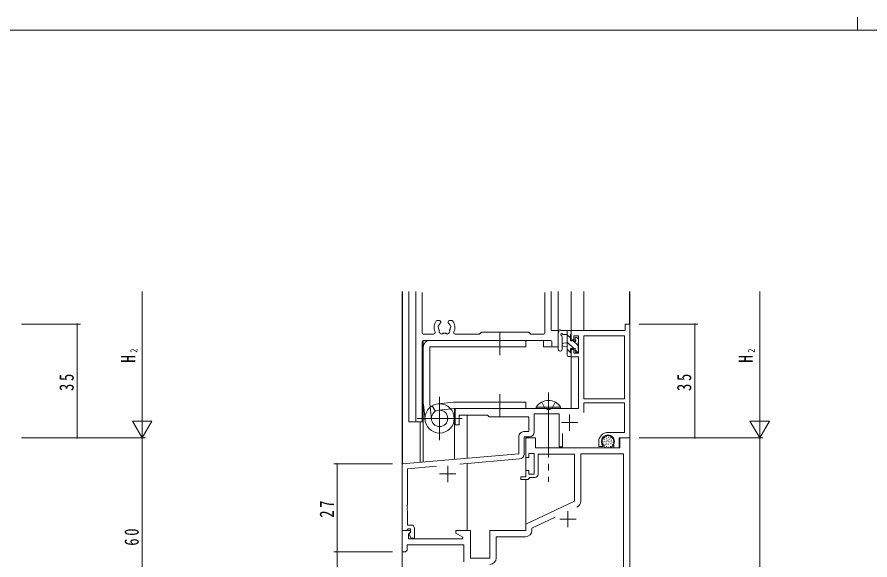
# Model space of a CAD drawing. Units: millimetres, scale not verified. Extents: x -567 to 567, y -403 to 403.
# Drawn here: x -271.3 to -8.9, y 236 to 403 of the extents above; entities that cross this region are included whole.
import ezdxf
from ezdxf.enums import TextEntityAlignment as Align

# ---------------------------------------------------------------- set-up
doc = ezdxf.new("R2010")
doc.units = ezdxf.units.MM
doc.header["$LTSCALE"] = 2
doc.linetypes.add('USER2', pattern=[13, 10, -1, 1, -1])
doc.linetypes.add('USER3', pattern=[4, 3, -1])
for name, color, linetype, lineweight in [('0-1_YKK_ZWAK', 7, 'Continuous', 18), ('0-3_YKK_11', 7, 'Continuous', 18), ('0-4_YKK_12', 2, 'Continuous', 18), ('0-5_YKK_13', 4, 'Continuous', 18), ('0-6_YKK_D', 6, 'Continuous', 18)]:
    doc.layers.add(name, color=color, linetype=linetype, lineweight=lineweight)
doc.styles.add('ＭＳ ゴシック', font='')
doc.styles.get('ＭＳ ゴシック').set_extended_font_data('MS Gothic')

msp = doc.modelspace()

# ---------------------------------------------------------------- linework, layer by layer
at = {"layer": '0-1_YKK_ZWAK'}
for p, q in [((-12.706, 403), (-12.706, 399)), ((537.274, 399), (-562.726, 399))]:
    msp.add_line(p, q, dxfattribs=at)
at = {"layer": '0-3_YKK_11'}
for p, q in [((-148.626, 318.516), (-148.626, 278.816)), ((-146.696, 305.746), (-146.696, 318.286)), ((-108.956, 318.286), (-108.956, 305.746)), ((-107.026, 306.816), (-107.026, 318.516)), ((-141.376, 309.616), (-142.1, 309.616)), ((-140.976, 309.077), (-140.976, 309.216)), ((-138.676, 309.216), (-138.676, 309.077)), ((-137.552, 309.616), (-138.276, 309.616)), ((-82.826, 273.516), (-82.826, 308.516)), ((-143.176, 305.446), (-146.396, 305.446)), ((-129.12, 305.446), (-136.476, 305.446)), ((-128.514, 305.928), (-128.908, 305.534)), ((-113.95, 306.016), (-128.302, 306.016)), ((-113.344, 305.534), (-113.738, 305.928)), ((-109.256, 305.446), (-113.132, 305.446)), ((-105.126, 306.516), (-106.726, 306.516)), ((-104.826, 301.816), (-104.826, 306.216)), ((-84.226, 306.516), (-100.826, 306.516)), ((-100.826, 306.516), (-100.826, 303.716)), ((-96.896, 304.886), (-96.896, 285.516)), ((-84.456, 304.886), (-96.896, 304.886)), ((-84.456, 285.516), (-84.456, 304.886)), ((-84.456, 285.516), (-84.456, 304.886)), ((-146.696, 278.816), (-146.696, 303.216)), ((-146.396, 303.516), (-107.056, 303.516)), ((-106.756, 303.216), (-106.756, 301.816)), ((-106.456, 301.516), (-105.126, 301.516)), ((-98.526, 298.416), (-98.526, 282.516)), ((-96.896, 285.516), (-84.456, 285.516)), ((-96.896, 281.386), (-96.896, 284.316)), ((-96.896, 284.316), (-84.456, 284.316)), ((-84.456, 284.316), (-84.456, 275.216)), ((-108.284, 282.516), (-136.526, 282.516)), ((-112.196, 275.316), (-112.196, 280.886)), ((-112.196, 280.886), (-104.526, 280.886)), ((-98.526, 282.516), (-107.368, 282.516)), ((-104.526, 280.886), (-104.526, 270.816)), ((-148.326, 278.516), (-146.996, 278.516)), ((-135.326, 277.516), (-135.326, 280.516)), ((-135.326, 280.516), (-126.526, 280.516)), ((-103.826, 278.216), (-98.826, 278.216)), ((-101.326, 280.716), (-101.326, 275.716)), ((-116.956, 273.946), (-116.956, 268.654)), ((-115.326, 273.816), (-113.696, 273.816)), ((-115.326, 268.535), (-115.326, 273.816)), ((-114.826, 267.516), (-114.826, 273.516)), ((-114.826, 273.516), (-111.826, 273.516)), ((-111.826, 273.516), (-111.826, 270.516)), ((-103.526, 270.816), (-103.526, 274.88)), ((-84.456, 275.216), (-89.526, 275.216)), ((-86.026, 273.516), (-82.826, 273.516)), ((-86.026, 270.516), (-86.026, 273.516)), ((-85.826, 273.516), (-82.826, 273.516)), ((-85.826, 270.516), (-85.826, 273.516)), ((-82.826, 273.516), (-82.826, 173.516)), ((-111.826, 270.516), (-85.826, 270.516)), ((-104.526, 270.816), (-103.526, 270.816)), ((-91.326, 272.154), (-91.326, 272.416)), ((-116.956, 268.654), (-152.826, 265.516)), ((-112.226, 268.716), (-113.826, 268.716)), ((-112.226, 262.316), (-112.226, 268.716)), ((-99.826, 268.516), (-111.026, 268.516)), ((-111.026, 268.516), (-111.026, 262.316)), ((-99.826, 254.011), (-99.826, 268.516)), ((-84.756, 268.586), (-97.896, 268.586)), ((-97.896, 268.586), (-97.896, 254.056)), ((-84.756, 175.446), (-84.756, 268.586)), ((-152.826, 265.516), (-152.826, 245.016)), ((-135.075, 265.433), (-116.695, 267.041)), ((-151.196, 264.022), (-142.229, 264.807)), ((-151.196, 252.974), (-151.196, 264.022)), ((-138.826, 264.916), (-138.826, 259.916)), ((-114.826, 263.516), (-113.826, 263.516)), ((-114.826, 261.516), (-114.826, 263.516)), ((-113.826, 263.516), (-113.826, 262.316)), ((-141.326, 262.416), (-136.326, 262.416)), ((-113.826, 262.316), (-112.226, 262.316)), ((-112.026, 261.316), (-113.526, 261.316)), ((-114.826, 247.016), (-99.826, 254.011)), ((-151.316, 251.241), (-151.316, 251.791)), ((-101.826, 251.016), (-101.826, 246.016)), ((-150.026, 246.716), (-151.196, 246.716)), ((-114.826, 245.016), (-114.826, 247.016)), ((-105.734, 249.127), (-112.896, 245.787)), ((-104.326, 248.516), (-99.326, 248.516)), ((-152.826, 245.016), (-150.35, 245.016)), ((-152.826, 238.516), (-152.826, 245.016)), ((-151.196, 245.316), (-150.996, 245.516)), ((-136.326, 244.216), (-136.326, 245.016)), ((-136.326, 245.016), (-131.826, 245.016)), ((-134.161, 242.966), (-136.326, 244.216)), ((-131.826, 245.016), (-131.826, 236.516)), ((-125.826, 245.016), (-114.826, 245.016)), ((-125.826, 236.516), (-125.826, 245.016)), ((-112.896, 245.787), (-112.896, 245.086)), ((-150.896, 242.516), (-134.282, 242.516)), ((-134.282, 242.516), (-134.161, 242.966)), ((-114.896, 243.086), (-123.896, 243.086)), ((-123.896, 243.086), (-123.896, 236.586)), ((-133.826, 240.586), (-151.326, 240.586)), ((-151.326, 240.586), (-151.326, 239.016)), ((-133.826, 235.432), (-133.826, 240.586)), ((-131.826, 236.516), (-125.826, 236.516))]:
    msp.add_line(p, q, dxfattribs=at)
for points in [[(-82.826, 308.516), (-84.226, 308.516), (-84.226, 306.516)], [(-100.826, 303.716), (-100.026, 303.716), (-100.026, 304.886), (-98.526, 304.886), (-98.526, 299.616), (-100.026, 299.616), (-100.026, 300.716), (-100.826, 300.716), (-100.826, 298.416), (-98.526, 298.416)], [(-136.526, 282.516), (-136.526, 277.516), (-135.326, 277.516)], [(-107.368, 282.516), (-107.551, 282.396), (-108.101, 282.396), (-108.284, 282.516)], [(-126.526, 280.516), (-126.026, 280.016), (-113.826, 280.016)], [(-113.826, 280.016), (-113.826, 275.446), (-115.456, 275.446)], [(-92.326, 272.416), (-92.326, 270.916), (-91.05, 270.916), (-90.89, 271.304), (-91.033, 271.447)], [(-87.726, 272.416), (-87.726, 270.516), (-86.026, 270.516)], [(-113.826, 268.716), (-113.826, 267.516), (-114.826, 267.516)], [(-113.526, 261.316), (-113.826, 261.016), (-114.126, 260.716), (-116.326, 260.716), (-116.326, 261.516), (-114.826, 261.516)], [(-151.316, 251.791), (-151.196, 251.974), (-151.196, 252.057), (-151.316, 252.241), (-151.316, 252.791), (-151.196, 252.974)], [(-151.196, 246.716), (-151.196, 251.057), (-151.316, 251.241)], [(-152.826, 245.016), (-151.496, 245.016), (-151.196, 245.316)], [(-150.996, 245.516), (-150.226, 245.516), (-150.226, 244.589), (-150.8, 244.016), (-150.049, 242.716), (-149.026, 242.716), (-149.026, 245.716)], [(-150.35, 245.016), (-150.19, 244.629), (-150.896, 243.922), (-150.896, 242.516)], [(-151.326, 239.016), (-151.826, 238.516), (-152.826, 238.516)]]:
    msp.add_lwpolyline(points, dxfattribs=at)
for centre, radius, start, end in [((-139.826, 307.516), 3.2, 141.63349, 205.1079), ((-142.1, 309.316), 0.3, 90, 141.63349), ((-141.303, 307.776), 0.5, 116.8699, 223.1301), ((-141.814, 307.298), 0.2, 6.2602, 43.1301), ((-139.826, 307.516), 1.8, 186.2602, 208.03074), ((-141.62, 308.401), 0.2, 296.8699, 333.7398), ((-139.826, 307.516), 1.8, 134.79283, 153.7398), ((-141.376, 309.216), 0.4, 360, 90), ((-141.376, 309.077), 0.4, 314.79283, 360), ((-138.276, 309.216), 0.4, 90, 180), ((-138.276, 309.077), 0.4, 180, 225.20717), ((-139.826, 307.516), 1.8, 26.2602, 45.20717), ((-139.826, 307.516), 1.8, 331.96926, 353.7398), ((-138.032, 308.401), 0.2, 206.2602, 243.1301), ((-138.349, 307.776), 0.5, 316.8699, 63.1301), ((-137.838, 307.298), 0.2, 136.8699, 173.7398), ((-137.552, 309.316), 0.3, 38.36651, 90), ((-139.826, 307.516), 3.2, 334.8921, 38.36651), ((-146.396, 305.746), 0.3, 180, 270), ((-143.176, 305.946), 0.5, 270, 25.1079), ((-140.686, 306.287), 0.75, 162.29961, 307.70039), ((-141.591, 306.576), 0.2, 342.29961, 28.03074), ((-140.105, 305.535), 0.2, 81.96926, 127.70039), ((-139.826, 307.516), 1.8, 261.96926, 278.03074), ((-139.547, 305.535), 0.2, 52.29961, 98.03074), ((-138.966, 306.287), 0.75, 232.29961, 17.70039), ((-138.061, 306.576), 0.2, 151.96926, 197.70039), ((-136.476, 305.946), 0.5, 154.8921, 270), ((-129.12, 305.746), 0.3, 270, 315), ((-128.302, 305.716), 0.3, 90, 135), ((-113.95, 305.716), 0.3, 45, 90), ((-113.132, 305.746), 0.3, 225, 270), ((-109.256, 305.746), 0.3, 270, 0), ((-106.726, 306.816), 0.3, 180, 270), ((-105.126, 306.216), 0.3, 0, 90), ((-146.396, 303.216), 0.3, 90, 180), ((-107.056, 303.216), 0.3, 0, 90), ((-106.456, 301.816), 0.3, 180, 270), ((-105.126, 301.816), 0.3, 270, 0), ((-148.326, 278.816), 0.3, 180, 270), ((-146.996, 278.816), 0.3, 270, 0), ((-115.456, 273.946), 1.5, 90.00001, 179.99999), ((-113.696, 275.316), 1.5, 270.00001, 359.99999), ((-89.526, 272.416), 2.8, 90.00001, 179.99999), ((-89.526, 272.416), 1.8, 359.99999, 180.00001), ((-90.326, 272.154), 1, 179.99998, 224.99997), ((-116.826, 268.535), 1.5, 275, 0.00001), ((-112.026, 262.316), 1, 270.00001, 359.99999), ((-99.896, 254.056), 2, 295.00002, 0.00002), ((-150.026, 245.716), 1, 0.00001, 89.99999), ((-114.896, 245.086), 2, 270.00001, 359.99999), ((-125.896, 236.586), 2, 270.00001, 359.99999)]:
    msp.add_arc(centre, radius, start, end, dxfattribs=at)
at = {"layer": '0-4_YKK_12'}
for p, q in [((-152.826, 128.516), (-152.826, 318.516)), ((-152.726, 265.464), (-152.726, 318.516)), ((-150.826, 278.516), (-150.826, 318.516)), ((-104.826, 301.516), (-104.826, 318.516)), ((-100.826, 306.516), (-100.826, 318.516)), ((-96.926, 306.516), (-96.926, 318.516)), ((-82.926, 308.439), (-82.926, 318.516)), ((-82.826, 128.516), (-82.826, 318.516)), ((-146.326, 266.084), (-146.326, 303.516)), ((-109.326, 303.516), (-109.326, 301.516)), ((-109.326, 301.516), (-104.826, 301.516)), ((-100.826, 298.916), (-100.826, 282.516)), ((-136.726, 266.924), (-136.726, 282.516)), ((-100.826, 282.516), (-136.726, 282.516)), ((-146.626, 278.516), (-150.826, 278.516)), ((-147.326, 265.997), (-147.326, 278.516)), ((-132.826, 267.265), (-132.826, 280.516)), ((-114.826, 261.816), (-114.826, 273.816)), ((-132.826, 245.016), (-132.826, 265.629)), ((-114.826, 245.016), (-114.826, 260.716))]:
    msp.add_line(p, q, dxfattribs=at)
at = {"layer": '0-5_YKK_13'}
for p, q in [((-122.826, 306.016), (-122.826, 299.016)), ((-104.826, 300.789), (-104.826, 305.951)), ((-101.126, 306.516), (-103.806, 306.516)), ((-103.626, 300.789), (-103.623, 304.75)), ((-103.206, 305.316), (-102.026, 305.316)), ((-102.026, 306.516), (-102.026, 298.916)), ((-101.026, 304.261), (-102.026, 305.261)), ((-101.026, 303.416), (-101.026, 305.416)), ((-100.847, 306.327), (-101.015, 306.495)), ((-100.826, 305.616), (-100.826, 306.216)), ((-98.614, 303.929), (-99.114, 304.429)), ((-114.822, 303.516), (-144.322, 303.516)), ((-114.822, 301.516), (-114.822, 303.516)), ((-102.026, 302.816), (-103.17, 302.714)), ((-100.027, 301.016), (-102.026, 303.016)), ((-100.087, 303.416), (-101.026, 303.416)), ((-98.726, 301.961), (-100.182, 303.416)), ((-99.626, 304.216), (-99.626, 303.877)), ((-98.726, 300.816), (-98.726, 302.916)), ((-98.526, 303.116), (-98.526, 303.716)), ((-146.322, 301.516), (-146.322, 284.016)), ((-144.322, 284.016), (-144.322, 301.516)), ((-114.822, 301.516), (-144.322, 301.516)), ((-102.026, 301.616), (-103.17, 301.718)), ((-101.026, 299.771), (-102.026, 300.771)), ((-101.026, 301.016), (-99.626, 301.016)), ((-101.026, 299.716), (-101.026, 301.016)), ((-100.837, 299.582), (-100.961, 299.705)), ((-100.826, 298.916), (-100.826, 299.516)), ((-99.626, 301.016), (-99.626, 300.116)), ((-98.827, 299.816), (-99.626, 300.616)), ((-99.326, 299.816), (-98.826, 299.816)), ((-98.526, 300.116), (-98.526, 300.616)), ((-101.726, 298.616), (-101.126, 298.616)), ((-141.322, 272.867), (-141.322, 286.164)), ((-122.826, 280.016), (-122.826, 287.016)), ((-146.31, 283.801), (-145.796, 279.033)), ((-143.834, 279.258), (-144.322, 284.016)), ((-137.036, 284.504), (-141.804, 283.99)), ((-137.036, 284.504), (-141.804, 283.99)), ((-141.322, 273.016), (-141.322, 286.016)), ((-136.822, 284.516), (-114.826, 284.516)), ((-114.826, 282.516), (-114.826, 284.516)), ((-143.615, 283.388), (-142.608, 281.688)), ((-136.822, 282.516), (-141.579, 282.028)), ((-136.822, 282.516), (-114.826, 282.516)), ((-111.576, 283.025), (-111.576, 282.516)), ((-111.576, 283.025), (-104.076, 283.025)), ((-111.576, 282.516), (-104.076, 282.516)), ((-104.076, 283.025), (-104.076, 282.516)), ((-148.251, 279.516), (-134.392, 279.516)), ((-134.822, 279.516), (-147.822, 279.516)), ((-90.698, 273.1), (-90.698, 272.9)), ((-90.445, 273.653), (-90.445, 273.453)), ((-89.985, 273.975), (-89.985, 273.775)), ((-89.824, 273.354), (-89.824, 273.154)), ((-89.364, 273.86), (-89.364, 273.66)), ((-89.111, 273.216), (-89.111, 273.016)), ((-88.628, 273.676), (-88.628, 273.476)), ((-88.49, 272.94), (-88.49, 272.74)), ((-87.8, 272.917), (-87.8, 272.717)), ((-91.25, 272.778), (-91.25, 272.578)), ((-91.089, 272.019), (-91.089, 271.819)), ((-90.629, 272.502), (-90.629, 272.302)), ((-90.583, 271.398), (-90.583, 271.198)), ((-90.146, 271.536), (-90.146, 271.336)), ((-90.1, 272.641), (-90.1, 272.441)), ((-90.054, 272.043), (-90.054, 271.843)), ((-89.985, 270.961), (-89.985, 270.761)), ((-89.571, 272.756), (-89.571, 272.556)), ((-89.433, 270.778), (-89.433, 270.578)), ((-89.41, 271.652), (-89.41, 271.452)), ((-89.203, 272.411), (-89.203, 272.211)), ((-88.72, 271.008), (-88.72, 270.808)), ((-88.582, 271.813), (-88.582, 271.613)), ((-88.536, 272.365), (-88.536, 272.165)), ((-88.076, 271.537), (-88.076, 271.337)), ((-87.869, 272.204), (-87.869, 272.004))]:
    msp.add_line(p, q, dxfattribs=at)
at = {"layer": '0-5_YKK_13', "linetype": 'USER2'}
msp.add_line((-107.826, 287.516), (-107.826, 260.016), dxfattribs=at)
at = {"layer": '0-5_YKK_13', "linetype": 'USER3'}
for p, q in [((-109.876, 284.525), (-108.971, 282.669)), ((-105.776, 284.525), (-106.681, 282.669)), ((-108.971, 282.669), (-107.826, 282.061)), ((-106.681, 282.669), (-107.826, 282.061))]:
    msp.add_line(p, q, dxfattribs=at)
at = {"layer": '0-5_YKK_13'}
for centre, radius in [((-141.322, 279.516), 4.5), ((-141.322, 279.516), 2.525), ((-89.526, 272.416), 2)]:
    msp.add_circle(centre, radius, dxfattribs=at)
for centre, radius, start, end in [((-104.526, 305.951), 0.3, 130.52878, 180), ((-104.916, 306.407), 0.3, 310.52878, 10.52878), ((-104.326, 306.516), 0.3, 30, 190.52878), ((-103.806, 306.816), 0.3, 210, 270), ((-103.726, 305.316), 0.3, 30, 250.81024), ((-103.923, 304.75), 0.3, 359.95977, 70.81024), ((-103.206, 305.616), 0.3, 210, 270), ((-101.126, 306.216), 0.3, 0, 90), ((-101.026, 305.616), 0.2, 270, 0), ((-99.326, 304.216), 0.3, 45, 180), ((-144.322, 301.516), 2, 90, 180), ((-103.126, 302.216), 0.5, 95.09207, 264.90793), ((-100.087, 303.116), 0.3, 33.05573, 90), ((-99.626, 303.416), 0.25, 213.05573, 56.94427), ((-99.326, 303.877), 0.3, 180, 236.94427), ((-98.726, 303.116), 0.2, 270, 0), ((-98.826, 303.716), 0.3, 0, 45), ((-104.226, 300.789), 0.6, 179.95977, 359.95977), ((-101.026, 299.516), 0.2, 0, 90), ((-99.326, 300.116), 0.3, 180, 270), ((-98.826, 300.116), 0.3, 270, 0), ((-98.726, 300.616), 0.2, 0, 90), ((-101.726, 298.916), 0.3, 180, 270), ((-101.126, 298.916), 0.3, 270, 0), ((-144.322, 284.016), 2, 179.99075, 186.15767), ((-136.822, 282.516), 2, 90.00003, 96.15771), ((-107.826, 280.489), 4.527, 34.06671, 145.93329)]:
    msp.add_arc(centre, radius, start, end, dxfattribs=at)
at = {"layer": '0-6_YKK_D'}
for p, q in [((-232.826, 279.516), (-232.826, 318.516)), ((-42.826, 279.516), (-42.826, 318.516)), ((-269.926, 308.516), (-251.826, 308.516)), ((-252.826, 273.516), (-252.826, 308.516)), ((-79.926, 308.516), (-61.826, 308.516)), ((-62.826, 273.516), (-62.826, 308.516)), ((-232.826, 273.516), (-232.826, 283.909)), ((-42.826, 273.516), (-42.826, 283.909)), ((-232.826, 273.516), (-235.826, 278.713)), ((-42.826, 273.516), (-45.826, 278.713)), ((-39.826, 278.713), (-45.826, 278.713)), ((-42.826, 273.516), (-39.826, 278.713)), ((-269.926, 273.516), (-251.826, 273.516)), ((-269.926, 273.516), (-231.826, 273.516)), ((-269.926, 273.516), (-231.826, 273.516)), ((-232.826, 273.516), (-232.826, 213.516)), ((-79.926, 273.516), (-41.826, 273.516)), ((-79.926, 273.516), (-41.826, 273.516)), ((-79.926, 273.516), (-61.826, 273.516)), ((-42.826, 273.516), (-42.826, 173.516)), ((-155.826, 265.516), (-173.826, 265.516)), ((-172.826, 265.516), (-172.826, 238.516)), ((-155.826, 238.516), (-173.826, 238.516)), ((-155.826, 238.516), (-173.826, 238.516)), ((-172.826, 238.516), (-172.826, 228.516))]:
    msp.add_line(p, q, dxfattribs=at)
msp.add_lwpolyline([(-232.826, 273.516), (-229.826, 278.713), (-235.826, 278.713)], dxfattribs=at)
for centre, start, end in [((-252.826, 308.516), 90, 270), ((-252.826, 308.516), 270, 90), ((-62.826, 308.516), 90, 270), ((-62.826, 308.516), 270, 90), ((-252.826, 273.516), 90, 270), ((-252.826, 273.516), 270, 90), ((-62.826, 273.516), 90, 270), ((-62.826, 273.516), 270, 90), ((-172.826, 265.516), 90, 270), ((-172.826, 265.516), 270, 90), ((-172.826, 238.516), 90, 270), ((-172.826, 238.516), 90, 270), ((-172.826, 238.516), 270, 90), ((-172.826, 238.516), 270, 90)]:
    msp.add_arc(centre, 0.106, start, end, dxfattribs=at)

# ---------------------------------------------------------------- texts
at = {"layer": '0-6_YKK_D', "color": 7, "style": 'ＭＳ ゴシック', "width": 0.8}
for s, height, p in [('2', 2.199, (-233.626, 299.735)), ('2', 2.199, (-43.626, 299.735)), ('H', 4.399, (-233.626, 296.616)), ('H', 4.399, (-43.626, 296.616))]:
    msp.add_text(s, height=height, rotation=90, dxfattribs=at).set_placement(p, align=Align.BOTTOM_LEFT)
at = {"layer": '0-6_YKK_D', "color": 7, "char_height": 4.399, "attachment_point": 7, "rotation": 90, "style": 'ＭＳ ゴシック'}
for s, insert in [('\\T1.37;\\W0.75;35', (-253.826, 287.946)), ('\\T1.37;\\W0.75;35', (-63.826, 287.946)), ('\\T1.37;\\W0.75;27', (-173.826, 248.958)), ('\\T1.37;\\W0.75;60', (-233.826, 240.349))]:
    msp.add_mtext(s, dxfattribs=dict(at, insert=insert))

doc.saveas('drawing.dxf')
